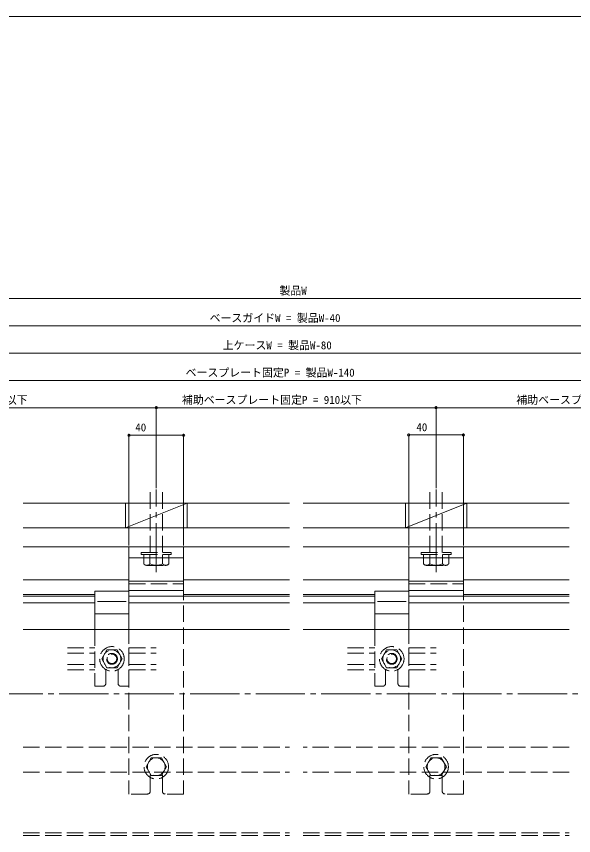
# Model space of a CAD drawing. Units: millimetres, scale not verified. Extents: x -1682 to -296, y -1188 to 1054.
# Drawn here: x -1194 to -786, y 396 to 996 of the extents above; entities that cross this region are included whole.
import ezdxf
from ezdxf.enums import TextEntityAlignment as Align

# ---------------------------------------------------------------- set-up
doc = ezdxf.new("R2010")
doc.units = ezdxf.units.MM
doc.header["$LTSCALE"] = 4
doc.linetypes.add('CHAIN2', pattern=[12, 9, -1, 1, -1])
doc.linetypes.add('DASHED3', pattern=[4, 3, -1])
for name, color, linetype, lineweight in [('0-2_YKK_ZWAK', 7, 'Continuous', 9), ('0-3_YKK_12', 2, 'Continuous', 9), ('0-4_YKK_13', 4, 'Continuous', 9), ('0-5_YKK_A1', 4, 'DASHED3', 9), ('0-6_YKK_D', 6, 'Continuous', 9), ('0-7_YSS_K', 3, 'Continuous', 9)]:
    doc.layers.add(name, color=color, linetype=linetype, lineweight=lineweight)
doc.styles.add('ＭＳ ゴシック', font='')
doc.styles.get('ＭＳ ゴシック').set_extended_font_data('MS Gothic')

msp = doc.modelspace()

# ---------------------------------------------------------------- linework, layer by layer
at = {"layer": '0-2_YKK_ZWAK'}
msp.add_line((-1682, 996), (-296, 996), dxfattribs=at)
at = {"layer": '0-3_YKK_12', "linetype": 'CHAIN2'}
for p, q in [((-1091.5, 588.865), (-1091.5, 649.365)), ((-886.5, 588.865), (-886.5, 649.365)), ((-1402.593, 499.865), (-563.582, 499.865))]:
    msp.add_line(p, q, dxfattribs=at)
at = {"layer": '0-3_YKK_12'}
for p, q in [((-1189, 583.365), (-1111.495, 583.365)), ((-994, 583.365), (-1071.495, 583.365)), ((-984, 583.365), (-906.495, 583.365)), ((-789, 583.365), (-866.495, 583.365)), ((-1189, 572.566), (-1136.494, 572.566)), ((-1189, 571.366), (-1136.494, 571.366)), ((-1189, 571.366), (-1136.494, 571.366)), ((-1111.494, 575.066), (-1136.494, 575.066)), ((-1136.494, 575.066), (-1136.494, 546.865)), ((-1111.498, 572.566), (-1111.495, 572.566)), ((-1111.498, 571.366), (-994, 571.366)), ((-1111.498, 571.366), (-1111.495, 571.366)), ((-1111.494, 546.865), (-1111.494, 575.066)), ((-994, 572.566), (-1071.495, 572.566)), ((-994, 571.366), (-1071.495, 571.366)), ((-984, 572.566), (-931.495, 572.566)), ((-984, 571.366), (-931.495, 571.366)), ((-984, 571.366), (-931.495, 571.366)), ((-906.494, 575.066), (-931.495, 575.066)), ((-931.495, 575.066), (-931.495, 546.865)), ((-906.498, 572.566), (-906.495, 572.566)), ((-906.498, 571.366), (-789, 571.366)), ((-906.498, 571.366), (-906.495, 571.366)), ((-906.494, 546.865), (-906.494, 575.066)), ((-789, 572.566), (-866.495, 572.566)), ((-789, 571.366), (-866.495, 571.366)), ((-1189, 566.366), (-1136.494, 566.366)), ((-1113.495, 567.366), (-1134.495, 567.366)), ((-1111.498, 566.366), (-994, 566.366)), ((-984, 566.366), (-931.495, 566.366)), ((-908.494, 567.366), (-929.494, 567.366)), ((-906.498, 566.366), (-789, 566.366)), ((-1136.494, 558.366), (-1111.494, 558.366)), ((-931.495, 558.366), (-906.494, 558.366))]:
    msp.add_line(p, q, dxfattribs=at)
at = {"layer": '0-3_YKK_12', "linetype": 'DASHED3'}
for p, q in [((-1136.494, 546.865), (-1136.494, 505.366)), ((-1111.494, 505.366), (-1111.494, 546.865)), ((-931.495, 546.865), (-931.495, 505.366)), ((-906.494, 505.366), (-906.494, 546.865)), ((-1156.495, 533.466), (-1136.494, 533.466)), ((-1156.495, 529.616), (-1136.494, 529.616)), ((-1127.747, 531.866), (-1120.242, 531.866)), ((-1120.242, 531.866), (-1116.489, 525.366)), ((-1111.498, 533.466), (-1091.495, 533.466)), ((-1111.498, 529.616), (-1091.495, 529.616)), ((-951.495, 533.466), (-931.495, 533.466)), ((-951.495, 529.616), (-931.495, 529.616)), ((-922.747, 531.866), (-915.242, 531.866)), ((-915.242, 531.866), (-911.489, 525.366)), ((-906.498, 533.466), (-886.494, 533.466)), ((-906.498, 529.616), (-886.494, 529.616)), ((-1116.489, 525.366), (-1120.242, 518.866)), ((-911.489, 525.366), (-915.242, 518.866)), ((-1156.495, 521.116), (-1136.494, 521.116)), ((-1156.495, 517.266), (-1136.494, 517.266)), ((-1128.494, 507.366), (-1128.494, 517.572)), ((-1119.494, 507.366), (-1119.494, 517.572)), ((-1111.498, 521.116), (-1091.495, 521.116)), ((-1111.498, 517.266), (-1091.495, 517.266)), ((-951.495, 521.116), (-931.495, 521.116)), ((-951.495, 517.266), (-931.495, 517.266)), ((-923.495, 507.366), (-923.495, 517.572)), ((-914.495, 507.366), (-914.495, 517.572)), ((-906.498, 521.116), (-886.494, 521.116)), ((-906.498, 517.266), (-886.494, 517.266)), ((-1136.494, 505.366), (-1130.495, 505.366)), ((-1117.495, 505.366), (-1111.494, 505.366)), ((-931.495, 505.366), (-925.495, 505.366)), ((-912.495, 505.366), (-906.494, 505.366)), ((-1189, 442.365), (-994, 442.365)), ((-789, 442.365), (-984, 442.365))]:
    msp.add_line(p, q, dxfattribs=at)
for points in [[(-1127.747, 531.866), (-1131.5, 525.366), (-1127.747, 518.866), (-1120.242, 518.866)], [(-922.747, 531.866), (-926.5, 525.366), (-922.747, 518.866), (-915.242, 518.866)]]:
    msp.add_lwpolyline(points, dxfattribs=at)
for centre, radius in [((-1123.995, 525.366), 9), ((-918.995, 525.366), 9), ((-1123.995, 525.366), 6.5), ((-1123.995, 525.366), 4), ((-1123.995, 525.366), 3.5), ((-918.995, 525.366), 6.5), ((-918.995, 525.366), 4), ((-918.995, 525.366), 3.5)]:
    msp.add_circle(centre, radius, dxfattribs=at)
for centre, start, end in [((-1130.495, 507.366), 270, 0), ((-1117.495, 507.366), 180, 270), ((-925.495, 507.366), 270, 0), ((-912.495, 507.366), 180, 270)]:
    msp.add_arc(centre, 2, start, end, dxfattribs=at)
at = {"layer": '0-4_YKK_13', "linetype": 'DASHED3'}
for p, q in [((-1096, 603.365), (-1096, 649.365)), ((-1087, 603.365), (-1087, 649.365)), ((-891, 603.365), (-891, 649.365)), ((-882, 603.365), (-882, 649.365)), ((-1102.5, 603.365), (-1102.5, 601.865)), ((-1102.5, 603.365), (-1080.5, 603.365)), ((-1102.5, 601.865), (-1080.5, 601.865)), ((-1100.738, 595.065), (-1100.738, 601.865)), ((-1096.119, 595.065), (-1096.119, 601.865)), ((-1086.881, 595.065), (-1086.881, 601.865)), ((-1082.262, 595.065), (-1082.262, 601.865)), ((-1080.5, 603.365), (-1080.5, 601.865)), ((-897.5, 603.365), (-897.5, 601.865)), ((-897.5, 603.365), (-875.5, 603.365)), ((-897.5, 601.865), (-875.5, 601.865)), ((-895.738, 595.065), (-895.738, 601.865)), ((-891.119, 595.065), (-891.119, 601.865)), ((-881.881, 595.065), (-881.881, 601.865)), ((-877.262, 595.065), (-877.262, 601.865)), ((-875.5, 603.365), (-875.5, 601.865)), ((-1098.428, 593.865), (-1084.572, 593.865)), ((-893.428, 593.865), (-879.572, 593.865)), ((-1189, 460.615), (-994, 460.615)), ((-789, 460.615), (-984, 460.615))]:
    msp.add_line(p, q, dxfattribs=at)
at = {"layer": '0-4_YKK_13'}
for p, q in [((-1111.499, 599.365), (-1111.5, 607.365)), ((-1111.5, 607.365), (-1071.5, 607.365)), ((-1071.5, 599.365), (-1071.5, 607.365)), ((-906.499, 599.365), (-906.5, 607.365)), ((-906.5, 607.365), (-866.5, 607.365)), ((-866.5, 599.365), (-866.5, 607.365)), ((-994, 546.865), (-1189, 546.865)), ((-789, 546.865), (-984, 546.865))]:
    msp.add_line(p, q, dxfattribs=at)
at = {"layer": '0-4_YKK_13', "color": 7}
for p, q in [((-1111.5, 599.365), (-1071.5, 599.365)), ((-1111.494, 571.366), (-1111.499, 599.365)), ((-1071.5, 571.366), (-1071.5, 599.365)), ((-906.5, 599.365), (-866.5, 599.365)), ((-906.494, 571.366), (-906.499, 599.365)), ((-866.5, 571.366), (-866.5, 599.365)), ((-1111.5, 582.365), (-1071.5, 582.365)), ((-906.5, 582.365), (-866.5, 582.365)), ((-1111.494, 575.365), (-1071.5, 575.365)), ((-1111.494, 571.366), (-1071.5, 571.366)), ((-906.494, 575.365), (-866.5, 575.365)), ((-906.494, 571.366), (-866.5, 571.366))]:
    msp.add_line(p, q, dxfattribs=at)
at = {"layer": '0-4_YKK_13', "linetype": 'DASHED3'}
for centre, radius, start, end in [((-1098.428, 596.687), 2.822, 215.08585, 324.91414), ((-1091.5, 603.354), 9.489, 240.87221, 299.12778), ((-1084.572, 596.687), 2.822, 215.08585, 324.91414), ((-893.428, 596.687), 2.822, 215.08585, 324.91414), ((-886.5, 603.354), 9.489, 240.87221, 299.12778), ((-879.572, 596.687), 2.822, 215.08585, 324.91414)]:
    msp.add_arc(centre, radius, start, end, dxfattribs=at)
at = {"layer": '0-5_YKK_A1'}
for p, q in [((-1111.498, 580.367), (-1071.502, 580.367)), ((-1111.498, 580.367), (-1111.498, 426.367)), ((-1071.502, 580.367), (-1071.498, 426.367)), ((-906.498, 580.367), (-866.502, 580.367)), ((-906.498, 580.367), (-906.498, 426.367)), ((-866.502, 580.367), (-866.498, 426.367)), ((-1111.498, 571.366), (-1071.502, 571.366)), ((-906.498, 571.366), (-866.502, 571.366)), ((-1095.25, 452.867), (-1087.745, 452.867)), ((-1087.745, 452.867), (-1083.992, 446.367)), ((-890.25, 452.867), (-882.745, 452.867)), ((-882.745, 452.867), (-878.992, 446.367)), ((-1083.992, 446.367), (-1087.745, 439.867)), ((-878.992, 446.367), (-882.745, 439.867)), ((-1095.998, 428.367), (-1095.998, 441.161)), ((-1086.998, 428.367), (-1086.998, 441.161)), ((-890.998, 428.367), (-890.998, 441.161)), ((-881.998, 428.367), (-881.998, 441.161)), ((-1097.998, 426.367), (-1111.498, 426.367)), ((-1071.498, 426.367), (-1084.998, 426.367)), ((-892.998, 426.367), (-906.498, 426.367)), ((-866.498, 426.367), (-879.998, 426.367)), ((-1189, 397.873), (-994, 397.873)), ((-984, 397.873), (-789, 397.873)), ((-984, 397.873), (-789, 397.873)), ((-1189, 395.885), (-994, 395.885)), ((-984, 395.885), (-789, 395.885))]:
    msp.add_line(p, q, dxfattribs=at)
for points in [[(-1095.25, 452.867), (-1099.003, 446.367), (-1095.25, 439.867), (-1087.745, 439.867)], [(-890.25, 452.867), (-894.003, 446.367), (-890.25, 439.867), (-882.745, 439.867)]]:
    msp.add_lwpolyline(points, dxfattribs=at)
for centre, radius in [((-1091.498, 446.367), 9), ((-1091.498, 446.367), 6.5), ((-886.498, 446.367), 9), ((-886.498, 446.367), 6.5)]:
    msp.add_circle(centre, radius, dxfattribs=at)
for centre, start, end in [((-1097.998, 428.367), 270, 0), ((-1084.998, 428.367), 180, 270), ((-892.998, 428.367), 270, 0), ((-879.998, 428.367), 180, 270)]:
    msp.add_arc(centre, 2, start, end, dxfattribs=at)
at = {"layer": '0-6_YKK_D'}
for p, q in [((-1446.498, 789.365), (-531.502, 789.365)), ((-1426.5, 769.365), (-551.5, 769.365)), ((-1406.5, 749.365), (-571.5, 749.365)), ((-1376.5, 729.366), (-601.5, 729.366)), ((-1376.5, 709.365), (-1091.5, 709.365)), ((-1091.5, 650.365), (-1091.5, 710.365)), ((-1091.5, 650.365), (-1091.5, 710.365)), ((-1091.5, 709.365), (-886.5, 709.365)), ((-886.5, 650.365), (-886.5, 710.365)), ((-886.5, 650.365), (-886.5, 710.365)), ((-886.5, 709.365), (-601.5, 709.365)), ((-1111.5, 608.365), (-1111.5, 690.22)), ((-1071.5, 608.365), (-1071.5, 690.22)), ((-906.5, 608.365), (-906.5, 690.365)), ((-866.5, 608.365), (-866.5, 690.365)), ((-1111.5, 689.22), (-1071.5, 689.22)), ((-906.5, 689.365), (-866.5, 689.365))]:
    msp.add_line(p, q, dxfattribs=at)
for centre in [(-1091.5, 709.365), (-1091.5, 709.365), (-886.5, 709.365), (-886.5, 709.365), (-906.5, 689.365), (-866.5, 689.365), (-1111.5, 689.22), (-1071.5, 689.22)]:
    msp.add_circle(centre, 0.85, dxfattribs=at)
at = {"layer": '0-7_YSS_K'}
for p, q in [((-1189, 639.365), (-994, 639.365)), ((-1114, 639.365), (-1114, 621.365)), ((-1069, 621.365), (-1069, 639.365)), ((-984, 639.365), (-789, 639.365)), ((-909, 639.365), (-909, 621.365)), ((-864, 621.365), (-864, 639.365)), ((-1189, 621.365), (-994, 621.365)), ((-1189, 621.365), (-994, 621.365)), ((-1114, 621.365), (-1069, 621.365)), ((-984, 621.365), (-789, 621.365)), ((-984, 621.365), (-789, 621.365)), ((-909, 621.365), (-864, 621.365)), ((-1189, 607.365), (-994, 607.365)), ((-984, 607.365), (-789, 607.365))]:
    msp.add_line(p, q, dxfattribs=at)
for points in [[(-1114, 621.365), (-1069, 639.365), (-1114, 639.365)], [(-909, 621.365), (-864, 639.365), (-909, 639.365)]]:
    msp.add_lwpolyline(points, dxfattribs=at)

# ---------------------------------------------------------------- texts
at = {"layer": '0-6_YKK_D', "color": 4, "style": 'ＭＳ ゴシック'}
for s, p in [('製品W', (-1001.267, 790.365)), ('ベースガイドW = 製品W-40', (-1052.467, 770.365)), ('上ケースW = 製品W-80', (-1042.867, 750.365)), ('ベースプレート固定P = 製品W-140', (-1070.067, 730.365)), ('補助ベースプレート固定P = 910以下', (-1317.733, 710.365)), ('補助ベースプレート固定P = 910以下', (-1072.733, 710.365)), ('補助ベースプレート固定P = 910以下', (-827.733, 710.365)), ('40', (-1106.868, 690.22)), ('40', (-900.942, 690.365))]:
    msp.add_text(s, height=5.865, dxfattribs=at).set_placement(p, align=Align.BOTTOM_LEFT)

doc.saveas('drawing.dxf')
